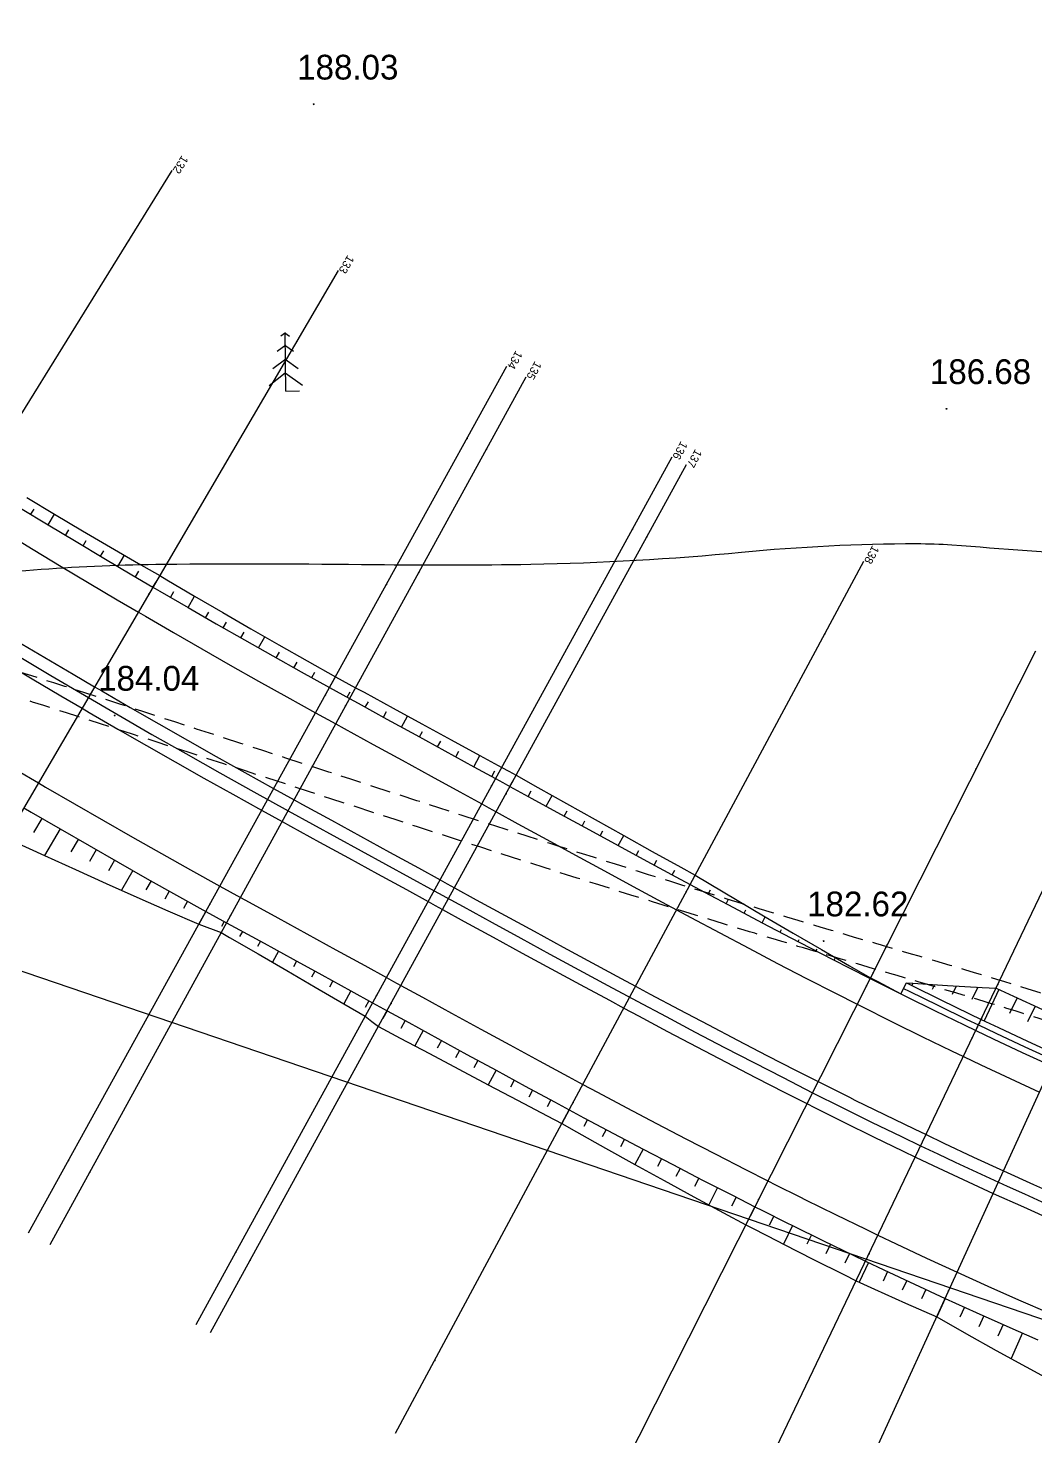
# Model space of a CAD drawing. Extents: x -83928 to -81707, y 15464 to 18601.
# Drawn here: x -82139.4 to -82017.3, y 15597.7 to 15768.5 of the extents above; entities that cross this region are included whole.
import ezdxf
from ezdxf.enums import TextEntityAlignment as Align

# ---------------------------------------------------------------- set-up
doc = ezdxf.new("R2010")
doc.units = 0
doc.header["$MEASUREMENT"] = 0
doc.linetypes.add('INTERROMPU', pattern=[0.75, 0.5, -0.25])
doc.layers.add('ACCE', color=4, linetype='INTERROMPU', lineweight=25)
for name, color, linetype in [('ALT', 7, 'Continuous'), ('ASSIETTE', 3, 'Continuous'), ('AXE_EN_PLAN', 1, 'Continuous'), ('CHAUSSEE_EXT', 5, 'Continuous'), ('CHAUSSEE_INT', 5, 'Continuous'), ('CNiv_1', 1, 'Continuous'), ('FONDS_DE_FOSSE', 4, 'Continuous'), ('FOSSES', 3, 'Continuous'), ('LIMITE', 40, 'INTERROMPU'), ('PLATE-FORME', 6, 'Continuous'), ('POINTS', 3, 'Continuous'), ('POINTS_PROFILS', 1, 'Continuous'), ('PROFILS', 7, 'Continuous'), ('Talus', 5, 'Continuous'), ('TITRE', 1, 'Continuous'), ('USL', 2, 'Continuous')]:
    doc.layers.add(name, color=color, linetype=linetype)

# ---------------------------------------------------------------- blocks, each defined once
blk = doc.blocks.new('T10')
at = {"layer": 'USL'}
for p, q in [((0.024, 3.531), (-0.257, 3.325)), ((-0.024, 3.531), (0.257, 3.325)), ((0, 0), (0, 3.5)), ((0.024, 2.783), (-0.495, 2.402)), ((-0.024, 2.783), (0.495, 2.402)), ((0.024, 1.941), (-0.766, 1.362)), ((-0.024, 1.941), (0.766, 1.362)), ((-1.004, 0.339), (-0.024, 1.1)), ((-0.024, 1.1), (1.013, 0.339)), ((0, 0), (0.83, 0))]:
    blk.add_line(p, q, dxfattribs=at)

msp = doc.modelspace()

# ---------------------------------------------------------------- linework, layer by layer
at = {"layer": 'ACCE', "linetype": 'INTERROMPU', "ltscale": 5}
for points, knots in [([(-81802.2, 15569.89, 176.24), (-81807.95, 15570.79, 176.26), (-81813.72, 15571.69, 176.29), (-81825.35, 15574.14, 176.36), (-81831.19, 15575.73, 176.4), (-81839.1, 15578.98, 176.46), (-81841.43, 15580.08, 176.48), (-81845.44, 15582.33, 176.52), (-81847.15, 15583.41, 176.54), (-81849.94, 15585.41, 176.57), (-81851.06, 15586.28, 176.59), (-81853.22, 15588.09, 176.61), (-81854.27, 15589.04, 176.63), (-81857.36, 15591.95, 176.67), (-81859.34, 15593.97, 176.7), (-81863.69, 15598.28, 176.77), (-81866.04, 15600.54, 176.8), (-81869.59, 15603.33, 176.85), (-81870.72, 15604.13, 176.86), (-81872.86, 15605.46, 176.89), (-81873.88, 15606.01, 176.9), (-81875.98, 15606.96, 176.91), (-81877.06, 15607.38, 176.92), (-81880.39, 15608.45, 176.95), (-81882.72, 15608.93, 176.96), (-81889.76, 15609.85, 176.99), (-81894.7, 15609.84, 177.01), (-81904.86, 15609.5, 177.03), (-81910.09, 15609.17, 177.05), (-81917.45, 15609.15, 177.07), (-81919.62, 15609.2, 177.08), (-81923.35, 15609.44, 177.09), (-81924.92, 15609.6, 177.1), (-81928.03, 15610.04, 177.11), (-81929.56, 15610.32, 177.12), (-81934.09, 15611.33, 177.15), (-81937.04, 15612.22, 177.17), (-81947.35, 15615.99, 177.25), (-81954.36, 15619.79, 177.31), (-81964.12, 15625.35, 177.41), (-81966.94, 15627, 177.44), (-81972.64, 15630.23, 177.5), (-81975.51, 15631.81, 177.52), (-81981.3, 15634.78, 177.58), (-81984.24, 15636.17, 177.6), (-81993.12, 15640.13, 177.68), (-81999.15, 15642.46, 177.73), (-82010.39, 15646.41, 177.81), (-82015.57, 15648.07, 177.85), (-82025.49, 15651.13, 177.91), (-82030.23, 15652.53, 177.95), (-82038.47, 15654.95, 178), (-82041.96, 15655.97, 178.02), (-82048.95, 15658.06, 178.07), (-82052.43, 15659.12, 178.09), (-82062.88, 15662.32, 178.17), (-82069.82, 15664.51, 178.21), (-82090.62, 15671.14, 178.36), (-82104.44, 15675.67, 178.46), (-82125.6, 15682.55, 178.61), (-82132.93, 15684.93, 178.66), (-82147.61, 15689.62, 178.76), (-82154.97, 15691.92, 178.81), (-82168.43, 15695.99, 178.9), (-82174.53, 15697.79, 178.94), (-82186.78, 15701.24, 179.02), (-82192.92, 15702.9, 179.06), (-82211.38, 15707.83, 179.18), (-82223.72, 15711, 179.26), (-82239.9, 15715.38, 179.36), (-82243.73, 15716.43, 179.38), (-82251.37, 15718.58, 179.43), (-82255.19, 15719.66, 179.46), (-82266.65, 15722.89, 179.53), (-82274.28, 15725.02, 179.58), (-82287.2, 15728.33, 179.66), (-82292.48, 15729.59, 179.7), (-82301.82, 15731.58, 179.75), (-82305.88, 15732.37, 179.77), (-82313.21, 15733.6, 179.81), (-82316.46, 15734.08, 179.82), (-82323, 15734.9, 179.86), (-82326.28, 15735.24, 179.87), (-82336.14, 15736.08, 179.91), (-82342.76, 15736.42, 179.94), (-82362.69, 15737.11, 180.01), (-82376.08, 15737.14, 180.05), (-82394.22, 15737.87, 180.11), (-82398.99, 15738.14, 180.13), (-82408.51, 15738.77, 180.17), (-82413.26, 15739.14, 180.19), (-82427.5, 15740.32, 180.25), (-82436.96, 15741.2, 180.29), (-82450.5, 15742.3, 180.34), (-82454.58, 15742.6, 180.36), (-82462.74, 15743.14, 180.39), (-82466.82, 15743.38, 180.41), (-82479.08, 15744, 180.45), (-82487.26, 15744.32, 180.48), (-82502.4, 15744.85, 180.54), (-82509.35, 15745.08, 180.56), (-82523.26, 15745.57, 180.61), (-82530.21, 15745.84, 180.64), (-82551.06, 15746.67, 180.71), (-82564.95, 15747.28, 180.76), (-82593.12, 15748.57, 180.87), (-82607.39, 15749.25, 180.92), (-82621.66, 15749.94, 180.97)], [0, 0, 0, 0, 16.759053, 16.759053, 34.463395, 34.463395, 42.09965, 42.09965, 48.062541, 48.062541, 52.149537, 52.149537, 56.236533, 56.236533, 64.410526, 64.410526, 74.252949, 74.252949, 78.727321, 78.727321, 82.608882, 82.608882, 86.490442, 86.490442, 94.253564, 94.253564, 108.974273, 108.974273, 123.694982, 123.694982, 129.872756, 129.872756, 134.416659, 134.416659, 138.960562, 138.960562, 148.048368, 148.048368, 171.483957, 171.483957, 181.134405, 181.134405, 190.896302, 190.896302, 200.658199, 200.658199, 220.181992, 220.181992, 236.559293, 236.559293, 251.382508, 251.382508, 262.293663, 262.293663, 273.204817, 273.204817, 295.027127, 295.027127, 338.671745, 338.671745, 361.794999, 361.794999, 384.918252, 384.918252, 404.05127, 404.05127, 423.184287, 423.184287, 461.450323, 461.450323, 473.306698, 473.306698, 485.163074, 485.163074, 508.875826, 508.875826, 525.208335, 525.208335, 537.72384, 537.72384, 547.711024, 547.711024, 557.698208, 557.698208, 577.672577, 577.672577, 617.621314, 617.621314, 631.888318, 631.888318, 646.155322, 646.155322, 674.68933, 674.68933, 686.984054, 686.984054, 699.278779, 699.278779, 723.868227, 723.868227, 744.725067, 744.725067, 765.581908, 765.581908, 807.295588, 807.295588, 850.165423, 850.165423, 850.165423, 850.165423]), ([(-81803.84, 15573.18, 176.28), (-81808.79, 15573.96, 176.31), (-81813.71, 15574.76, 176.33), (-81824.38, 15576.99, 176.39), (-81830.08, 15578.53, 176.43), (-81837.9, 15581.72, 176.49), (-81840.31, 15582.87, 176.51), (-81844.29, 15585.14, 176.55), (-81845.89, 15586.18, 176.57), (-81848.48, 15588.07, 176.6), (-81849.5, 15588.87, 176.61), (-81851.49, 15590.58, 176.64), (-81852.47, 15591.47, 176.65), (-81855.4, 15594.23, 176.7), (-81857.31, 15596.18, 176.73), (-81861.64, 15600.47, 176.79), (-81864.07, 15602.81, 176.83), (-81867.81, 15605.75, 176.87), (-81868.99, 15606.59, 176.89), (-81871.22, 15607.97, 176.91), (-81872.25, 15608.54, 176.92), (-81874.38, 15609.54, 176.94), (-81875.46, 15609.98, 176.95), (-81878.77, 15611.12, 176.97), (-81881.05, 15611.66, 176.99), (-81888.11, 15612.77, 177.02), (-81893.04, 15612.85, 177.04), (-81903.03, 15612.6, 177.07), (-81908.1, 15612.27, 177.08), (-81915.58, 15612.13, 177.1), (-81918.08, 15612.14, 177.11), (-81922.14, 15612.35, 177.12), (-81923.73, 15612.49, 177.13), (-81928.41, 15613.08, 177.15), (-81931.45, 15613.74, 177.17), (-81937.41, 15615.49, 177.21), (-81940.33, 15616.58, 177.23), (-81950.7, 15621.02, 177.32), (-81957.92, 15625.26, 177.39), (-81967.62, 15630.83, 177.49), (-81970.01, 15632.2, 177.51), (-81974.25, 15634.52, 177.55), (-81976.1, 15635.49, 177.57), (-81979.81, 15637.37, 177.6), (-81981.68, 15638.27, 177.62), (-81987.31, 15640.87, 177.67), (-81991.11, 15642.48, 177.7), (-82002.61, 15646.99, 177.79), (-82010.4, 15649.59, 177.85), (-82023.24, 15653.59, 177.94), (-82028.27, 15655.08, 177.97), (-82036.9, 15657.61, 178.03), (-82040.49, 15658.67, 178.05), (-82047.67, 15660.81, 178.1), (-82051.25, 15661.89, 178.12), (-82061.98, 15665.19, 178.2), (-82069.12, 15667.43, 178.25), (-82090.52, 15674.25, 178.4), (-82104.74, 15678.92, 178.5), (-82126.08, 15685.86, 178.65), (-82133.18, 15688.16, 178.7), (-82147.41, 15692.7, 178.8), (-82154.53, 15694.93, 178.85), (-82167.66, 15698.9, 178.93), (-82173.66, 15700.65, 178.97), (-82185.68, 15704.04, 179.05), (-82191.7, 15705.68, 179.09), (-82209.79, 15710.51, 179.21), (-82221.87, 15713.62, 179.28), (-82238.18, 15718.02, 179.39), (-82242.41, 15719.18, 179.41), (-82250.89, 15721.56, 179.47), (-82255.13, 15722.76, 179.5), (-82267.86, 15726.35, 179.58), (-82276.37, 15728.71, 179.63), (-82289.73, 15732.01, 179.72), (-82294.55, 15733.12, 179.74), (-82303.32, 15734.93, 179.79), (-82307.27, 15735.67, 179.81), (-82313.34, 15736.64, 179.85), (-82315.45, 15736.96, 179.86), (-82317.57, 15737.24, 179.87)], [2.045557, 2.045557, 2.045557, 2.045557, 16.493318, 16.493318, 34.260763, 34.260763, 42.602012, 42.602012, 48.552517, 48.552517, 52.534205, 52.534205, 56.515893, 56.515893, 64.47927, 64.47927, 74.306422, 74.306422, 78.640674, 78.640674, 82.198134, 82.198134, 85.755595, 85.755595, 92.870515, 92.870515, 107.211494, 107.211494, 121.552474, 121.552474, 128.837128, 128.837128, 133.631772, 133.631772, 143.221061, 143.221061, 152.81035, 152.81035, 177.675116, 177.675116, 185.773144, 185.773144, 191.903901, 191.903901, 198.034658, 198.034658, 210.296171, 210.296171, 234.819199, 234.819199, 250.521783, 250.521783, 261.756419, 261.756419, 272.991054, 272.991054, 295.460325, 295.460325, 340.398867, 340.398867, 362.771503, 362.771503, 385.14414, 385.14414, 403.870874, 403.870874, 422.597607, 422.597607, 460.051075, 460.051075, 473.216369, 473.216369, 486.381664, 486.381664, 512.712254, 512.712254, 527.498075, 527.498075, 539.514572, 539.514572, 545.906977, 545.906977, 545.906977, 545.906977])]:
    msp.add_open_spline(points, degree=3, knots=knots, dxfattribs=at)
at = {"layer": 'ASSIETTE'}
for points in [[(-82139.58, 15711.61), (-82136.2, 15709.59), (-82132.81, 15707.59), (-82129.42, 15705.61), (-82126.02, 15703.64), (-82123.46, 15702.17), (-82122.62, 15701.66), (-82119.23, 15699.67), (-82115.83, 15697.69), (-82112.43, 15695.72), (-82109.01, 15693.77), (-82105.59, 15691.83), (-82102.17, 15689.9), (-82099.73, 15688.57), (-82098.7, 15688.01), (-82095.19, 15686.09), (-82091.68, 15684.18), (-82088.16, 15682.26), (-82084.65, 15680.35), (-82082.01, 15678.91), (-82081.14, 15678.43), (-82080.26, 15677.95), (-82077.65, 15676.48), (-82074.17, 15674.53), (-82070.7, 15672.58), (-82067.23, 15670.65), (-82063.76, 15668.72), (-82060.3, 15666.8), (-82058.57, 15665.84), (-82056.87, 15664.82), (-82053.47, 15662.8), (-82050.08, 15660.79), (-82046.68, 15658.8), (-82043.27, 15656.82), (-82039.87, 15654.86), (-82037.31, 15653.4), (-82036.44, 15652.94), (-82033.63, 15651.44), (-82032.96, 15652.79), (-82032.18, 15652.73), (-82027.97, 15652.46), (-82023.78, 15652.22), (-82022.1, 15652.14), (-82020, 15651.17), (-82016.49, 15649.57)], [(-82141.15, 15669.92), (-82137.42, 15668.21), (-82133.69, 15666.52), (-82129.96, 15664.84), (-82126.22, 15663.18), (-82122.48, 15661.53), (-82118.73, 15659.91), (-82116, 15658.89), (-82114.99, 15658.3), (-82111.53, 15656.29), (-82108.07, 15654.28), (-82104.61, 15652.26), (-82101.16, 15650.25), (-82098.56, 15648.73), (-82097.76, 15648.11), (-82096.96, 15647.49), (-82094.31, 15646.08), (-82090.77, 15644.2), (-82087.22, 15642.31), (-82083.66, 15640.43), (-82080.09, 15638.55), (-82076.51, 15636.68), (-82074.72, 15635.74), (-82072.95, 15634.74), (-82069.42, 15632.76), (-82065.87, 15630.78), (-82062.31, 15628.81), (-82058.73, 15626.86), (-82055.14, 15624.91), (-82052.43, 15623.46), (-82051.52, 15622.99), (-82048.56, 15621.46), (-82048.56, 15621.46), (-82047.88, 15621.11), (-82044.22, 15619.25), (-82040.54, 15617.41), (-82039.06, 15616.67), (-82036.82, 15615.65), (-82033.06, 15613.95), (-82029.29, 15612.28), (-82025.69, 15610.24), (-82022.08, 15608.22), (-82018.45, 15606.23), (-82014.8, 15604.26)]]:
    msp.add_lwpolyline(points, dxfattribs=at)
at = {"layer": 'AXE_EN_PLAN'}
for points in [[(-82519.61, 16099.44, 0.151465), (-82107.9, 15673.66)], [(-82031.24, 15633.03, 0.061645), (-81891.47, 15586.25)]]:
    msp.add_lwpolyline(points, format="xyb", dxfattribs=at)
for points in [[(-82107.9, 15673.66), (-82090.21, 15663.96)], [(-82090.21, 15663.96), (-82086.7, 15662.03), (-82083.19, 15660.11), (-82079.68, 15658.19), (-82076.17, 15656.28), (-82072.66, 15654.37), (-82069.14, 15652.47), (-82065.61, 15650.58), (-82062.08, 15648.69), (-82058.55, 15646.82), (-82055.01, 15644.96), (-82051.46, 15643.12), (-82047.9, 15641.29), (-82044.34, 15639.47), (-82040.76, 15637.68), (-82037.18, 15635.91), (-82033.58, 15634.15), (-82031.24, 15633.03)]]:
    msp.add_lwpolyline(points, dxfattribs=at)
at = {"layer": 'CHAUSSEE_EXT'}
for points in [[(-82142.17, 15707.37), (-82138.79, 15705.31), (-82135.4, 15703.27), (-82132.01, 15701.25), (-82128.61, 15699.24), (-82126.05, 15697.73), (-82125.2, 15697.24), (-82121.78, 15695.25), (-82118.36, 15693.28), (-82114.93, 15691.32), (-82111.49, 15689.38), (-82108.04, 15687.45), (-82104.58, 15685.53), (-82102.13, 15684.18), (-82101.11, 15683.62), (-82097.6, 15681.7), (-82094.09, 15679.77), (-82090.58, 15677.85), (-82087.08, 15675.93), (-82084.44, 15674.48), (-82083.57, 15674), (-82082.69, 15673.52), (-82080.06, 15672.08), (-82076.56, 15670.16), (-82073.06, 15668.25), (-82069.57, 15666.35), (-82066.07, 15664.45), (-82062.58, 15662.57), (-82060.83, 15661.63), (-82059.08, 15660.69), (-82055.58, 15658.83), (-82052.08, 15656.98), (-82048.58, 15655.14), (-82045.08, 15653.32), (-82041.57, 15651.53), (-82038.93, 15650.19), (-82038.05, 15649.74), (-82035.19, 15648.31), (-82035.19, 15648.31), (-82034.54, 15647.99), (-82031.01, 15646.25), (-82027.48, 15644.53), (-82026.06, 15643.85), (-82023.94, 15642.85), (-82020.39, 15641.18), (-82016.83, 15639.54)], [(-82140.79, 15678.56), (-82138.17, 15677.02), (-82137.3, 15676.51), (-82133.8, 15674.48), (-82130.29, 15672.46), (-82126.78, 15670.45), (-82123.25, 15668.46), (-82119.72, 15666.48), (-82116.18, 15664.52), (-82113.67, 15663.14), (-82112.64, 15662.57), (-82109.14, 15660.65), (-82105.63, 15658.73), (-82102.12, 15656.8), (-82098.62, 15654.88), (-82095.98, 15653.44), (-82095.11, 15652.96), (-82094.23, 15652.48), (-82091.6, 15651.03), (-82088.08, 15649.11), (-82084.56, 15647.18), (-82081.03, 15645.26), (-82077.49, 15643.34), (-82073.95, 15641.43), (-82072.17, 15640.48), (-82070.4, 15639.53), (-82066.83, 15637.63), (-82063.26, 15635.74), (-82059.68, 15633.86), (-82056.08, 15632), (-82052.47, 15630.14), (-82049.75, 15628.77), (-82048.85, 15628.31), (-82045.89, 15626.83), (-82045.89, 15626.83), (-82045.21, 15626.49), (-82041.56, 15624.69), (-82037.89, 15622.91), (-82036.41, 15622.2), (-82034.21, 15621.15), (-82030.52, 15619.42), (-82026.81, 15617.71), (-82023.1, 15616.03), (-82019.37, 15614.37), (-82015.63, 15612.73)]]:
    msp.add_lwpolyline(points, dxfattribs=at)
at = {"layer": 'CHAUSSEE_INT'}
for points in [[(-82140.81, 15694.27), (-82137.38, 15692.22), (-82133.94, 15690.19), (-82131.36, 15688.67), (-82130.49, 15688.17), (-82127.04, 15686.16), (-82123.58, 15684.17), (-82120.11, 15682.19), (-82116.63, 15680.22), (-82113.15, 15678.27), (-82109.66, 15676.34), (-82107.18, 15674.98), (-82106.15, 15674.41), (-82102.65, 15672.49), (-82099.14, 15670.57), (-82095.63, 15668.64), (-82092.12, 15666.72), (-82089.49, 15665.27), (-82088.62, 15664.8), (-82087.74, 15664.32), (-82085.11, 15662.87), (-82081.6, 15660.95), (-82078.09, 15659.04), (-82074.58, 15657.12), (-82071.07, 15655.22), (-82067.55, 15653.32), (-82065.79, 15652.37), (-82064.03, 15651.43), (-82060.5, 15649.55), (-82056.97, 15647.69), (-82053.43, 15645.83), (-82049.89, 15643.99), (-82046.34, 15642.17), (-82043.67, 15640.82), (-82042.78, 15640.37), (-82039.87, 15638.91), (-82039.87, 15638.91), (-82039.21, 15638.58), (-82035.63, 15636.82), (-82032.04, 15635.07), (-82030.59, 15634.38), (-82028.43, 15633.35), (-82024.82, 15631.66), (-82021.2, 15629.99), (-82017.57, 15628.34), (-82013.92, 15626.72)], [(-82142.35, 15691.7), (-82138.91, 15689.64), (-82135.46, 15687.6), (-82132.87, 15686.08), (-82132.01, 15685.58), (-82128.54, 15683.56), (-82125.07, 15681.57), (-82121.59, 15679.58), (-82118.1, 15677.61), (-82114.61, 15675.65), (-82111.11, 15673.71), (-82108.62, 15672.34), (-82107.6, 15671.78), (-82104.09, 15669.86), (-82100.58, 15667.93), (-82097.07, 15666.01), (-82093.57, 15664.09), (-82090.93, 15662.64), (-82090.06, 15662.17), (-82089.18, 15661.68), (-82086.55, 15660.24), (-82083.04, 15658.32), (-82079.53, 15656.4), (-82076.02, 15654.49), (-82072.5, 15652.58), (-82068.97, 15650.68), (-82067.21, 15649.73), (-82065.45, 15648.78), (-82061.91, 15646.9), (-82058.37, 15645.03), (-82054.82, 15643.17), (-82051.27, 15641.33), (-82047.7, 15639.5), (-82045.02, 15638.14), (-82044.12, 15637.69), (-82041.21, 15636.23), (-82041.21, 15636.23), (-82040.54, 15635.89), (-82036.94, 15634.12), (-82033.34, 15632.37), (-82031.88, 15631.67), (-82029.72, 15630.64), (-82026.09, 15628.94), (-82022.45, 15627.26), (-82018.79, 15625.61), (-82015.13, 15623.98)]]:
    msp.add_lwpolyline(points, dxfattribs=at)
at = {"layer": 'CNiv_1', "elevation": 185}
msp.add_lwpolyline([(-81914.36, 15745.77, -0.002616), (-81914, 15744, -0.180367), (-81920.09, 15706.77, -0.28688), (-81942, 15695, -0.045868), (-81965.37, 15698.71, 0.041744), (-81991, 15703, 0.002208), (-82027.44, 15705.84, 0.018742), (-82031.75, 15706, 0.023766), (-82052.95, 15704.96, -0.019711), (-82078.5, 15703.5, -0.007686), (-82097.4, 15703.46, 0.005677), (-82123, 15703.5, 0.031945), (-82152.62, 15701.32, -0.032485), (-82171.34, 15699.96)], format="xyb", dxfattribs=at)
at = {"layer": 'FONDS_DE_FOSSE'}
for points in [[(-82139.58, 15711.61), (-82136.2, 15709.59), (-82132.81, 15707.59), (-82129.42, 15705.61), (-82126.02, 15703.64), (-82123.46, 15702.17), (-82122.62, 15701.66), (-82119.23, 15699.67), (-82115.83, 15697.69), (-82112.43, 15695.72), (-82109.01, 15693.77), (-82105.59, 15691.83), (-82102.17, 15689.9), (-82099.73, 15688.57), (-82098.7, 15688.01), (-82095.19, 15686.09), (-82091.68, 15684.18), (-82088.16, 15682.26), (-82084.65, 15680.35), (-82082.01, 15678.91), (-82081.14, 15678.43), (-82080.26, 15677.95), (-82077.65, 15676.48), (-82074.17, 15674.53), (-82070.7, 15672.58), (-82067.23, 15670.65), (-82063.76, 15668.72), (-82060.3, 15666.8), (-82058.57, 15665.84), (-82056.87, 15664.82), (-82053.47, 15662.8), (-82050.08, 15660.79), (-82046.68, 15658.8), (-82043.27, 15656.82), (-82039.87, 15654.86), (-82037.31, 15653.4), (-82036.44, 15652.94), (-82033.63, 15651.44), (-82033.3, 15652.12), (-82032.65, 15651.79), (-82029.14, 15650.07), (-82025.64, 15648.36), (-82024.23, 15647.69), (-82022.12, 15646.69), (-82018.6, 15645.03), (-82015.07, 15643.4)], [(-82141.15, 15669.92), (-82137.42, 15668.21), (-82133.69, 15666.52), (-82129.96, 15664.84), (-82126.22, 15663.18), (-82122.48, 15661.53), (-82118.73, 15659.91), (-82116, 15658.89), (-82114.99, 15658.3), (-82111.53, 15656.29), (-82108.07, 15654.28), (-82104.61, 15652.26), (-82101.16, 15650.25), (-82098.56, 15648.73), (-82097.76, 15648.11), (-82096.96, 15647.49), (-82094.31, 15646.08), (-82090.77, 15644.2), (-82087.22, 15642.31), (-82083.66, 15640.43), (-82080.09, 15638.55), (-82076.51, 15636.68), (-82074.72, 15635.74), (-82072.95, 15634.74), (-82069.42, 15632.76), (-82065.87, 15630.78), (-82062.31, 15628.81), (-82058.73, 15626.86), (-82055.14, 15624.91), (-82052.43, 15623.46), (-82051.52, 15622.99), (-82048.56, 15621.46), (-82048.56, 15621.46), (-82047.88, 15621.11), (-82044.22, 15619.25), (-82040.54, 15617.41), (-82039.06, 15616.67), (-82036.82, 15615.65), (-82033.06, 15613.95), (-82029.29, 15612.28), (-82025.69, 15610.24), (-82022.08, 15608.22), (-82018.45, 15606.23), (-82014.8, 15604.26)]]:
    msp.add_lwpolyline(points, dxfattribs=at)
at = {"layer": 'FOSSES'}
for points in [[(-82139.58, 15711.61), (-82136.2, 15709.59), (-82132.81, 15707.59), (-82129.42, 15705.61), (-82126.02, 15703.64), (-82123.46, 15702.17), (-82122.62, 15701.66), (-82119.23, 15699.67), (-82115.83, 15697.69), (-82112.43, 15695.72), (-82109.01, 15693.77), (-82105.59, 15691.83), (-82102.17, 15689.9), (-82099.73, 15688.57), (-82098.7, 15688.01), (-82095.19, 15686.09), (-82091.68, 15684.18), (-82088.16, 15682.26), (-82084.65, 15680.35), (-82082.01, 15678.91), (-82081.14, 15678.43), (-82080.26, 15677.95), (-82077.65, 15676.48), (-82074.17, 15674.53), (-82070.7, 15672.58), (-82067.23, 15670.65), (-82063.76, 15668.72), (-82060.3, 15666.8), (-82058.57, 15665.84), (-82056.87, 15664.82), (-82053.47, 15662.8), (-82050.08, 15660.79), (-82046.68, 15658.8), (-82043.27, 15656.82), (-82039.87, 15654.86), (-82037.31, 15653.4), (-82036.44, 15652.94), (-82033.63, 15651.44), (-82032.96, 15652.79), (-82032.31, 15652.46), (-82028.81, 15650.74), (-82025.31, 15649.04), (-82023.9, 15648.36), (-82021.8, 15647.36), (-82018.29, 15645.71), (-82014.76, 15644.09)], [(-82141.15, 15669.92), (-82137.42, 15668.21), (-82133.69, 15666.52), (-82129.96, 15664.84), (-82126.22, 15663.18), (-82122.48, 15661.53), (-82118.73, 15659.91), (-82116, 15658.89), (-82114.99, 15658.3), (-82111.53, 15656.29), (-82108.07, 15654.28), (-82104.61, 15652.26), (-82101.16, 15650.25), (-82098.56, 15648.73), (-82097.76, 15648.11), (-82096.96, 15647.49), (-82094.31, 15646.08), (-82090.77, 15644.2), (-82087.22, 15642.31), (-82083.66, 15640.43), (-82080.09, 15638.55), (-82076.51, 15636.68), (-82074.72, 15635.74), (-82072.95, 15634.74), (-82069.42, 15632.76), (-82065.87, 15630.78), (-82062.31, 15628.81), (-82058.73, 15626.86), (-82055.14, 15624.91), (-82052.43, 15623.46), (-82051.52, 15622.99), (-82048.56, 15621.46), (-82048.56, 15621.46), (-82047.88, 15621.11), (-82044.22, 15619.25), (-82040.54, 15617.41), (-82039.06, 15616.67), (-82036.82, 15615.65), (-82033.06, 15613.95), (-82029.29, 15612.28), (-82025.69, 15610.24), (-82022.08, 15608.22), (-82018.45, 15606.23), (-82014.8, 15604.26)]]:
    msp.add_lwpolyline(points, dxfattribs=at)
at = {"layer": 'LIMITE', "linetype": 'INTERROMPU', "ltscale": 5}
msp.add_spline([(-81872.6, 15607, 176.9), (-81866.97, 15686.68, 177.84), (-81894.42, 15727.46, 178.42), (-81932.99, 15760.84, 178.94), (-81968.65, 15792.38, 179.44), (-82008.41, 15850.78, 180.26), (-82060.36, 15906.31, 181.09), (-82093.13, 15924.08, 181.41), (-82123.49, 15974.39, 182.11), (-82115.28, 16020.93, 182.65), (-82126.49, 16053.59, 183.07), (-82144.25, 16095.28, 183.63), (-82149.1, 16144.81, 184.24)], degree=3, dxfattribs=at)
msp.add_open_spline([(-81867.75, 15605.79, 176.87), (-81865.7, 15614.02, 176.97), (-81863.62, 15622.31, 177.06), (-81860.25, 15638.89, 177.25), (-81858.95, 15647.18, 177.34), (-81858.11, 15661.36, 177.51), (-81858.2, 15667.3, 177.58), (-81859.23, 15676.02, 177.69), (-81859.72, 15678.86, 177.73), (-81860.82, 15683.58, 177.79), (-81861.33, 15685.47, 177.81), (-81862.56, 15689.31, 177.86), (-81863.28, 15691.25, 177.89), (-81864.87, 15695.07, 177.94), (-81865.74, 15696.95, 177.96), (-81868.56, 15702.5, 178.04), (-81870.72, 15706.09, 178.09), (-81878.07, 15716.97, 178.24), (-81883.98, 15723.85, 178.35), (-81896.24, 15736.53, 178.54), (-81902.6, 15742.33, 178.63), (-81915.56, 15753.38, 178.8), (-81922.16, 15758.63, 178.88), (-81935.4, 15769.13, 179.05), (-81942.04, 15774.36, 179.14), (-81951.62, 15782.61, 179.26), (-81954.81, 15785.48, 179.31), (-81959.76, 15790.27, 179.38), (-81961.6, 15792.12, 179.41), (-81964.82, 15795.56, 179.46), (-81966.22, 15797.13, 179.49), (-81968.96, 15800.34, 179.53), (-81970.3, 15801.98, 179.56), (-81974.23, 15806.97, 179.63), (-81976.74, 15810.41, 179.68), (-81984.47, 15821.62, 179.84), (-81989.43, 15829.71, 179.95), (-81996.87, 15841.82, 180.12), (-81999.27, 15845.73, 180.17), (-82005.23, 15855.15, 180.31), (-82008.87, 15860.69, 180.38), (-82016.56, 15871.51, 180.54), (-82020.61, 15876.8, 180.61), (-82028.25, 15885.81, 180.75), (-82031.76, 15889.61, 180.8), (-82037.66, 15895.37, 180.89), (-82039.94, 15897.45, 180.92), (-82046.96, 15903.44, 181.02), (-82051.92, 15907.08, 181.08), (-82058.32, 15910.92, 181.14), (-82059.45, 15911.57, 181.16), (-82061.71, 15912.82, 181.18), (-82062.84, 15913.43, 181.19), (-82066.24, 15915.2, 181.22), (-82068.52, 15916.32, 181.24), (-82074.75, 15919.37, 181.3), (-82078.68, 15921.28, 181.33), (-82084.48, 15924.49, 181.39), (-82086.47, 15925.66, 181.41), (-82089.63, 15927.73, 181.44), (-82090.85, 15928.57, 181.46), (-82093.25, 15930.35, 181.49), (-82094.43, 15931.28, 181.5), (-82097.9, 15934.2, 181.55), (-82100.13, 15936.31, 181.58), (-82105.72, 15942.3, 181.67), (-82108.84, 15946.41, 181.73), (-82113.91, 15955.03, 181.85), (-82115.86, 15959.53, 181.91), (-82117.5, 15965.68, 181.99), (-82117.84, 15967.3, 182.01), (-82118.33, 15970.7, 182.05), (-82118.47, 15972.46, 182.07), (-82118.49, 15975.64, 182.11), (-82118.42, 15977.09, 182.13), (-82118.13, 15980.02, 182.16), (-82117.91, 15981.51, 182.18), (-82117.07, 15986.22, 182.23), (-82116.24, 15989.51, 182.27), (-82114.43, 15996.25, 182.35), (-82113.45, 15999.69, 182.39), (-82111.72, 16006.73, 182.46), (-82110.97, 16010.33, 182.51), (-82110.4, 16015.53, 182.57), (-82110.29, 16017.06, 182.58), (-82110.24, 16019.59, 182.61), (-82110.26, 16020.58, 182.63), (-82110.35, 16022.56, 182.65), (-82110.43, 16023.54, 182.66), (-82110.77, 16026.47, 182.7), (-82111.12, 16028.39, 182.72), (-82112.59, 16034.67, 182.8), (-82114.13, 16038.9, 182.86), (-82117.65, 16047.11, 182.97), (-82119.63, 16051.09, 183.02), (-82122.41, 16056.61, 183.1), (-82123.24, 16058.24, 183.12), (-82124.88, 16061.48, 183.16), (-82125.69, 16063.09, 183.19), (-82128.08, 16067.9, 183.25), (-82129.63, 16071.08, 183.3), (-82132.55, 16077.42, 183.38), (-82133.92, 16080.58, 183.42), (-82136.27, 16086.54, 183.5), (-82137.26, 16089.33, 183.54), (-82138.65, 16093.75, 183.6), (-82139.11, 16095.37, 183.62), (-82139.96, 16098.63, 183.66), (-82140.34, 16100.28, 183.68), (-82141.37, 16105.27, 183.74), (-82141.91, 16108.67, 183.79), (-82143.26, 16119.67, 183.92), (-82143.65, 16127.48, 184.02), (-82143.97, 16138.57, 184.15), (-82144.03, 16141.74, 184.19), (-82144.1, 16144.91, 184.23)], degree=3, knots=[0, 0, 0, 0, 23.783969, 23.783969, 47.567937, 47.567937, 64.838838, 64.838838, 73.26971, 73.26971, 78.950341, 78.950341, 84.892413, 84.892413, 90.834485, 90.834485, 102.71863, 102.71863, 128.02622, 128.02622, 153.333811, 153.333811, 178.641402, 178.641402, 203.948992, 203.948992, 217.092132, 217.092132, 225.226602, 225.226602, 231.847837, 231.847837, 238.469073, 238.469073, 251.711544, 251.711544, 280.407883, 280.407883, 293.873178, 293.873178, 312.922515, 312.922515, 331.971852, 331.971852, 346.877716, 346.877716, 355.810079, 355.810079, 373.674805, 373.674805, 377.455357, 377.455357, 381.235909, 381.235909, 388.797014, 388.797014, 402.13199, 402.13199, 409.297946, 409.297946, 413.893832, 413.893832, 418.489718, 418.489718, 427.68149, 427.68149, 443.138746, 443.138746, 458.596001, 458.596001, 464.154175, 464.154175, 470.194518, 470.194518, 475.098461, 475.098461, 480.002405, 480.002405, 490.369152, 490.369152, 500.7359, 500.7359, 511.102647, 511.102647, 515.362539, 515.362539, 518.072387, 518.072387, 520.782234, 520.782234, 526.201929, 526.201929, 538.723091, 538.723091, 551.244253, 551.244253, 556.565058, 556.565058, 561.885864, 561.885864, 572.527474, 572.527474, 583.204884, 583.204884, 592.602111, 592.602111, 598.011783, 598.011783, 603.421455, 603.421455, 614.240799, 614.240799, 637.920796, 637.920796, 647.286952, 647.286952, 647.286952, 647.286952], dxfattribs=at)
at = {"layer": 'PLATE-FORME'}
for points in [[(-82140.34, 15710.35), (-82136.98, 15708.31), (-82133.6, 15706.28), (-82130.22, 15704.26), (-82126.83, 15702.25), (-82124.29, 15700.76), (-82123.44, 15700.26), (-82120.03, 15698.28), (-82116.62, 15696.32), (-82113.2, 15694.36), (-82109.77, 15692.43), (-82106.33, 15690.5), (-82102.89, 15688.59), (-82100.45, 15687.25), (-82099.42, 15686.69), (-82095.92, 15684.76), (-82092.41, 15682.84), (-82088.9, 15680.92), (-82085.39, 15678.99), (-82082.76, 15677.55), (-82081.89, 15677.07), (-82081.01, 15676.59), (-82078.38, 15675.15), (-82074.88, 15673.24), (-82071.39, 15671.33), (-82067.9, 15669.42), (-82064.41, 15667.53), (-82060.92, 15665.65), (-82059.17, 15664.71), (-82057.43, 15663.78), (-82053.94, 15661.92), (-82050.45, 15660.07), (-82046.96, 15658.25), (-82043.47, 15656.44), (-82039.98, 15654.64), (-82037.35, 15653.31), (-82036.48, 15652.87), (-82033.63, 15651.44), (-82033.63, 15651.44), (-82032.98, 15651.12), (-82029.47, 15649.39), (-82025.96, 15647.69), (-82024.55, 15647.01), (-82022.45, 15646.01), (-82018.92, 15644.35), (-82015.38, 15642.72)], [(-82139.94, 15674), (-82139.06, 15673.49), (-82135.55, 15671.45), (-82132.03, 15669.42), (-82128.5, 15667.41), (-82124.97, 15665.41), (-82121.42, 15663.42), (-82117.87, 15661.45), (-82115.36, 15660.07), (-82114.33, 15659.51), (-82110.82, 15657.58), (-82107.31, 15655.66), (-82103.81, 15653.74), (-82100.3, 15651.81), (-82097.66, 15650.37), (-82096.79, 15649.89), (-82095.91, 15649.41), (-82093.28, 15647.96), (-82089.76, 15646.04), (-82086.24, 15644.11), (-82082.7, 15642.19), (-82079.16, 15640.27), (-82075.61, 15638.35), (-82073.83, 15637.39), (-82072.05, 15636.44), (-82068.47, 15634.54), (-82064.89, 15632.64), (-82061.29, 15630.76), (-82057.68, 15628.88), (-82054.06, 15627.03), (-82051.33, 15625.64), (-82050.42, 15625.18), (-82047.45, 15623.69), (-82047.45, 15623.69), (-82046.77, 15623.36), (-82043.1, 15621.55), (-82039.41, 15619.76), (-82037.92, 15619.04), (-82035.71, 15617.99), (-82031.99, 15616.25), (-82028.27, 15614.53), (-82024.53, 15612.83), (-82020.78, 15611.17), (-82017.02, 15609.52)]]:
    msp.add_lwpolyline(points, dxfattribs=at)
at = {"layer": 'POINTS', "extrusion": (0.002059, -0.012217, 0.999923)}
for centre in [(-82105, 15758.25, -182.42), (-82028.31, 15721.33, -182.42), (-82129.12, 15684.15, -182.42), (-82043.19, 15656.79, -182.42)]:
    msp.add_circle(centre, 0.05, dxfattribs=at)
at = {"layer": 'POINTS_PROFILS'}
for p in [(-82127.21, 15742.78), (-82106.86, 15730.53), (-82086.22, 15718.8), (-82083.86, 15717.5), (-82066.17, 15707.8), (-82064.42, 15706.84), (-82123.46, 15702.17), (-82092.07, 15702.54), (-82124.29, 15700.76), (-82095.99, 15701.09), (-82124.79, 15699.89), (-82126.05, 15697.73), (-82042.86, 15695.11), (-82102.17, 15689.9), (-82131.36, 15688.67), (-82102.89, 15688.59), (-82099.73, 15688.57), (-82131.84, 15687.84), (-82103.37, 15687.72), (-82100.45, 15687.25), (-82132.87, 15686.08), (-82104.58, 15685.53), (-82100.93, 15686.37), (-82102.13, 15684.18), (-82021.8, 15684.11), (-82082.01, 15678.91), (-82080.26, 15677.95), (-82024.54, 15678.68), (-82138.17, 15677.02), (-82109.66, 15676.34), (-82083.24, 15676.67), (-82082.76, 15677.55), (-82081.01, 15676.59), (-82107.18, 15674.98), (-82084.44, 15674.48), (-82081.49, 15675.71), (-82111.11, 15673.71), (-82082.69, 15673.52), (-82108.62, 15672.34), (-82116.18, 15664.52), (-82089.49, 15665.27), (-82087.74, 15664.32), (-82059.17, 15664.71), (-82058.57, 15665.84), (-82113.67, 15663.14), (-82090.93, 15662.64), (-82059.65, 15663.83), (-82117.87, 15661.45), (-82117.39, 15662.33), (-82114.87, 15660.95), (-82089.18, 15661.68), (-82060.83, 15661.63), (-82118.73, 15659.91), (-82115.36, 15660.07), (-82116, 15658.89), (-82035.3, 15657.38), (-82035.46, 15657.06), (-82037, 15654.01), (-82095.98, 15653.44), (-82094.23, 15652.48), (-82065.79, 15652.37), (-82037.81, 15652.42), (-82037.35, 15653.31), (-82037.31, 15653.4), (-82021.89, 15652.58), (-82097.18, 15651.24), (-82022.1, 15652.14), (-82097.66, 15650.37), (-82095.91, 15649.41), (-82095.43, 15650.29), (-82067.21, 15649.73), (-82038.93, 15650.19), (-82098.56, 15648.73), (-82096.96, 15647.49), (-82024.33, 15647.46), (-82024.12, 15647.91), (-82023.9, 15648.36), (-82023.82, 15648.53), (-82024.98, 15646.11), (-82024.55, 15647.01), (-82026.06, 15643.85), (-82072.17, 15640.48), (-82043.67, 15640.82), (-82073.83, 15637.39), (-82073.36, 15638.27), (-82045.02, 15638.14), (-82074.72, 15635.74), (-82030.59, 15634.38), (-82134.54, 15631.25), (-82031.88, 15631.67), (-82131.94, 15629.82), (-82049.75, 15628.77), (-82021.2, 15629.99), (-82022.45, 15627.26), (-82051.33, 15625.64), (-82050.88, 15626.53), (-82052.43, 15623.46), (-82036.41, 15622.2), (-82114.25, 15620.12), (-82037.49, 15619.95), (-82112.5, 15619.16), (-82037.92, 15619.04), (-82039.06, 15616.67), (-82026.81, 15617.71), (-82027.85, 15615.44), (-82028.27, 15614.53), (-82029.29, 15612.28), (-82090.14, 15606.99)]:
    msp.add_point(p, dxfattribs=at)
at = {"layer": 'PROFILS'}
for points in [[(-82185.12, 15649.26), (-82121.95, 15751.28)], [(-82162.41, 15635.59), (-82101.81, 15739.16)], [(-82139.38, 15622.49), (-82081.38, 15727.55)], [(-82136.75, 15621.05), (-82079.06, 15726.27)], [(-82119.06, 15611.35), (-82061.36, 15716.57)], [(-82117.31, 15610.39), (-82059.62, 15715.61)], [(-82094.87, 15598.18), (-82038.13, 15703.92)], [(-82071.39, 15585.92), (-82017.29, 15693.03)], [(-82057.12, 15578.9), (-82005.35, 15687.16)], [(-82046.77, 15574.06), (-81996.88, 15683.19)]]:
    msp.add_lwpolyline(points, dxfattribs=at)
at = {"layer": 'Talus'}
for points in [[(-82139.08, 15709.59), (-82138.69, 15710.22)], [(-82136.98, 15708.31), (-82136.2, 15709.59)], [(-82134.87, 15707.04), (-82134.47, 15707.69)], [(-82132.76, 15705.77), (-82132.36, 15706.43)], [(-82130.64, 15704.51), (-82130.24, 15705.18)], [(-82128.53, 15703.25), (-82127.72, 15704.62)], [(-82126.41, 15702), (-82126, 15702.7)], [(-82124.29, 15700.76), (-82123.87, 15701.46)], [(-82122.16, 15699.52), (-82121.75, 15700.22)], [(-82120.03, 15698.28), (-82119.23, 15699.67)], [(-82117.9, 15697.05), (-82117.5, 15697.74)], [(-82115.76, 15695.83), (-82115.37, 15696.51)], [(-82113.63, 15694.61), (-82113.24, 15695.29)], [(-82111.48, 15693.4), (-82110.72, 15694.75)], [(-82109.34, 15692.19), (-82108.96, 15692.86)], [(-82107.19, 15690.98), (-82106.82, 15691.65)], [(-82105.04, 15689.79), (-82104.68, 15690.45)], [(-82102.89, 15688.59), (-82102.17, 15689.9)], [(-82100.73, 15687.41), (-82100.37, 15688.06)], [(-82098.55, 15686.21), (-82098.18, 15686.87)], [(-82096.35, 15685), (-82095.99, 15685.67)], [(-82094.16, 15683.8), (-82093.43, 15685.13)], [(-82091.97, 15682.6), (-82091.6, 15683.27)], [(-82089.78, 15681.4), (-82089.41, 15682.07)], [(-82087.59, 15680.2), (-82087.22, 15680.87)], [(-82085.39, 15678.99), (-82084.65, 15680.35)], [(-82083.2, 15677.79), (-82082.83, 15678.47)], [(-82081.01, 15676.59), (-82080.64, 15677.27)], [(-82078.82, 15675.39), (-82078.45, 15676.06)], [(-82076.63, 15674.19), (-82075.91, 15675.51)], [(-82074.45, 15673), (-82074.09, 15673.64)], [(-82137.75, 15672.72), (-82138.75, 15671)], [(-82135.55, 15671.45), (-82137.42, 15668.21)], [(-82072.26, 15671.8), (-82071.92, 15672.44)], [(-82070.08, 15670.61), (-82069.74, 15671.23)], [(-82133.35, 15670.18), (-82134.22, 15668.67)], [(-82067.9, 15669.42), (-82067.23, 15670.65)], [(-82131.15, 15668.92), (-82131.96, 15667.51)], [(-82128.94, 15667.66), (-82129.69, 15666.35)], [(-82065.71, 15668.24), (-82065.39, 15668.84)], [(-82063.53, 15667.06), (-82063.22, 15667.65)], [(-82126.74, 15666.41), (-82128.09, 15664.01)], [(-82061.35, 15665.88), (-82061.04, 15666.46)], [(-82124.52, 15665.16), (-82125.14, 15664.07)], [(-82059.17, 15664.71), (-82058.57, 15665.84)], [(-82122.31, 15663.92), (-82122.86, 15662.93)], [(-82120.09, 15662.68), (-82120.58, 15661.8)], [(-82056.99, 15663.54), (-82056.72, 15664.06)], [(-82054.81, 15662.38), (-82054.57, 15662.84)], [(-82117.87, 15661.45), (-82118.73, 15659.91)], [(-82052.63, 15661.23), (-82052.42, 15661.64)], [(-82115.65, 15660.23), (-82115.98, 15659.62)], [(-82050.45, 15660.07), (-82050.08, 15660.79)], [(-82048.27, 15658.93), (-82048.11, 15659.24)], [(-82113.45, 15659.02), (-82113.79, 15658.41)], [(-82111.26, 15657.82), (-82111.61, 15657.18)], [(-82046.09, 15657.79), (-82045.96, 15658.05)], [(-82109.07, 15656.62), (-82109.8, 15655.28)], [(-82043.91, 15656.66), (-82043.8, 15656.86)], [(-82041.72, 15655.54), (-82041.57, 15655.84)], [(-82106.87, 15655.42), (-82107.26, 15654.72)], [(-82104.68, 15654.22), (-82105.08, 15653.49)], [(-82039.54, 15654.42), (-82039.49, 15654.52)], [(-82102.49, 15653.01), (-82102.9, 15652.26)], [(-82037.35, 15653.31), (-82037.33, 15653.36)], [(-82032.18, 15652.73), (-82032.31, 15652.46)], [(-82029.55, 15652.56), (-82029.84, 15651.97)], [(-82026.92, 15652.4), (-82027.43, 15651.36)], [(-82100.3, 15651.81), (-82101.16, 15650.25)], [(-82098.11, 15650.61), (-82098.55, 15649.8)], [(-82035.17, 15652.21), (-82035.16, 15652.23)], [(-82024.3, 15652.25), (-82025.03, 15650.75)], [(-82021.75, 15651.98), (-82023.56, 15648.2)], [(-82019.56, 15650.97), (-82020.46, 15649.06)], [(-82095.91, 15649.41), (-82096.44, 15648.45)], [(-82017.37, 15649.97), (-82018.27, 15648.05)], [(-82093.72, 15648.21), (-82094.24, 15647.26)], [(-82091.52, 15647), (-82092.54, 15645.14)], [(-82089.32, 15645.8), (-82089.82, 15644.88)], [(-82087.12, 15644.59), (-82087.61, 15643.69)], [(-82084.91, 15643.39), (-82085.4, 15642.5)], [(-82082.7, 15642.19), (-82083.66, 15640.43)], [(-82080.49, 15640.99), (-82080.96, 15640.12)], [(-82078.27, 15639.79), (-82078.73, 15638.93)], [(-82076.05, 15638.59), (-82076.51, 15637.75)], [(-82073.83, 15637.39), (-82074.72, 15635.74)], [(-82071.6, 15636.2), (-82072.06, 15635.35)], [(-82069.37, 15635.01), (-82069.83, 15634.13)], [(-82067.13, 15633.83), (-82067.61, 15632.92)], [(-82064.89, 15632.64), (-82065.87, 15630.78)], [(-82062.64, 15631.46), (-82063.14, 15630.51)], [(-82060.39, 15630.29), (-82060.9, 15629.31)], [(-82058.13, 15629.12), (-82058.66, 15628.11)], [(-82055.87, 15627.96), (-82056.93, 15625.88)], [(-82053.6, 15626.8), (-82054.15, 15625.73)], [(-82051.33, 15625.64), (-82051.88, 15624.55)], [(-82049.05, 15624.5), (-82049.6, 15623.39)], [(-82046.77, 15623.36), (-82047.88, 15621.11)], [(-82044.47, 15622.22), (-82045.03, 15621.09)], [(-82042.17, 15621.1), (-82042.74, 15619.94)], [(-82039.87, 15619.98), (-82040.44, 15618.81)], [(-82037.56, 15618.87), (-82038.69, 15616.51)], [(-82035.24, 15617.77), (-82035.79, 15616.6)], [(-82032.92, 15616.68), (-82033.46, 15615.53)], [(-82030.6, 15615.6), (-82031.12, 15614.46)], [(-82028.27, 15614.53), (-82029.29, 15612.28)], [(-82025.93, 15613.47), (-82026.49, 15612.24)], [(-82023.59, 15612.42), (-82024.19, 15611.08)], [(-82021.25, 15611.37), (-82021.89, 15609.93)], [(-82018.9, 15610.34), (-82020.26, 15607.23)]]:
    msp.add_lwpolyline(points, dxfattribs=at)
at = {"layer": 'TITRE', "color": 6, "extrusion": (4.63065e-06, 1.2885e-05, 1)}
msp.add_line((-82269.63, 15698.33, 207.86), (-82001.53, 15606.9, 207.86), dxfattribs=at)

# ---------------------------------------------------------------- block references
at = {"extrusion": (0.000932032, -0.005533, 0.999984), "xscale": 2.000000000010331, "yscale": 1.999999999992818, "zscale": 2.000000000000016, "rotation": 0.6767476860794991}
msp.add_blockref('T10', (-82108.14, 15723.88, -162.28), dxfattribs=at)

# ---------------------------------------------------------------- texts
at = {"layer": 'ALT', "extrusion": (0.002059, -0.012217, 0.999923)}
for s, p in [('188.03', (-82107, 15761.25, -182.42)), ('186.68', (-82030.31, 15724.33, -182.42)), ('184.04', (-82131.12, 15687.15, -182.42)), ('182.62', (-82045.19, 15659.79, -182.42))]:
    msp.add_text(s, height=3, rotation=359.9958, dxfattribs=at).set_placement(p)
at = {"layer": 'PROFILS'}
for s, rotation, p in [(' 132', 238.236, (-82121.95, 15751.28)), (' 133', 239.6684, (-82101.81, 15739.16)), (' 134', 241.1008, (-82081.38, 15727.55)), (' 135', 241.2628, (-82079.06, 15726.27)), (' 136', 241.2628, (-82061.36, 15716.57)), (' 137', 241.2657, (-82059.62, 15715.61)), (' 138', 241.7852, (-82038.13, 15703.92))]:
    msp.add_text(s, height=1, rotation=rotation, dxfattribs=at).set_placement(p, align=Align.RIGHT)

doc.saveas('drawing.dxf')
